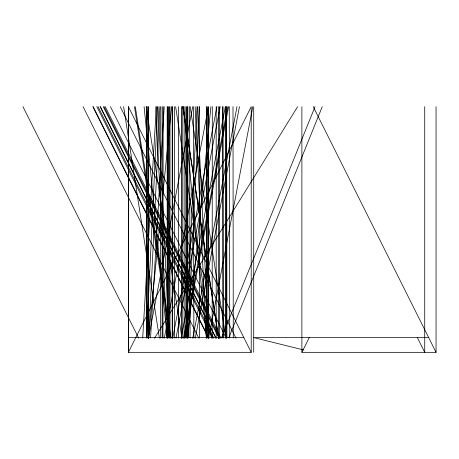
<?xml version="1.0" encoding="UTF-8"?>
<svg xmlns="http://www.w3.org/2000/svg" width="459" height="459" viewBox="0 0 459 459"><rect width="100%" height="100%" fill="white"/><g stroke="black" fill="none" stroke-linecap="round" stroke-linejoin="round"><path stroke-width="0.69" d="M128.377 106.666L128.377 352.334L251.211 352.334L251.211 106.666L128.377 352.334L128.377 106.666L251.211 352.334M160.524 338.013L160.736 106.666M162.945 338.013L163.157 106.666M212.156 338.013L212.293 106.666M218.53 338.013L218.662 106.666M226.648 106.666L226.912 338.013M157.701 106.666L146.536 338.013L146.559 106.666M148.722 338.013L159.887 106.666M185.843 338.013L197.009 106.666M188.029 338.013L199.195 106.666M142.697 338.054L156.353 106.666M150.563 338.054L164.219 106.666M148.469 338.094L171.614 106.666M187.777 338.094L210.922 106.666M148.475 338.26L192.705 106.666M164.282 338.26L208.512 106.666L208.466 338.013L197.324 106.666M172.693 338.26L216.923 106.666M175.963 338.26L220.194 106.666M181.104 338.26L225.335 106.666M183.537 338.26L227.767 106.666M184.375 338.26L228.605 106.666M192.769 338.26L236.999 106.666M195.224 338.26L239.455 106.666M252.823 106.666L208.593 338.26L92.838 106.666M221.582 337.726L315.052 106.666M228.8 337.726L322.27 106.666M436.05 106.666L436.05 352.334L301.89 352.334L309.263 337.594M154.453 338.317L297.621 106.666M128.377 337.594L243.844 337.594M428.677 337.594L253.712 337.594L303.525 349.936M313.216 106.666L436.05 352.334M417.357 337.594L424.724 352.334L424.724 106.666M120.224 106.666L236.006 338.226M110.441 106.666L226.224 338.226M105.254 106.666L221.037 338.226M104.09 106.666L219.872 338.226M103.235 106.666L219.018 338.226M100.395 106.666L216.172 338.226M100.056 106.666L215.839 338.226M98.037 106.666L213.819 338.226M96.866 106.666L212.649 338.226M93.171 106.666L208.954 338.226M83.068 106.666L198.85 338.226M22.95 106.666L138.733 338.226M190.135 106.666L225.903 338.18M182.911 106.666L218.685 338.18M182.837 106.666L218.61 338.18M175.619 106.666L211.387 338.18M146.163 106.666L181.93 338.18M135.313 106.666L171.087 338.18M134.476 106.666L170.249 338.18M123.632 106.666L159.405 338.18M183.405 106.666L206.55 338.094M144.097 106.666L167.242 338.094M195.138 106.666L206.303 338.013M158.016 106.666L169.176 338.013L169.159 106.666M155.831 106.666L166.996 338.013M229.265 106.666L229.747 338.013M222.896 106.666L223.378 338.013M232.994 106.666L233.264 338.013M193.434 106.666L193.864 338.013M189.624 106.666L190.055 338.013M301.89 106.666L301.89 352.334M253.712 106.666L253.712 352.334M226.075 106.666L226.075 338.013M225.742 106.666L225.742 338.013M222.822 106.666L222.822 338.013M219.373 106.666L219.373 338.013M216.189 106.666L216.189 338.013M207.973 106.666L207.973 338.013M206.992 106.666L206.992 338.013M206.498 106.666L206.498 338.013M199.654 106.666L199.654 338.013M187.829 106.666L187.829 338.013M187.341 106.666L187.341 338.013M186.354 106.666L186.354 338.013M185.866 106.666L185.866 338.013M184.116 106.666L184.116 338.013M182.194 106.666L182.194 338.013M181.689 106.666L181.689 338.013M178.419 106.666L178.419 338.013M174.621 106.666L174.621 338.013M172.435 106.666L172.435 338.013M172.188 106.666L172.188 338.013M170.002 106.666L170.002 338.013M168.665 106.666L168.665 338.013M167.684 106.666L167.684 338.013M167.191 106.666L167.191 338.013M162.159 106.666L162.159 338.013M148.521 106.666L148.521 338.013M148.028 106.666L148.028 338.013M147.046 106.666L147.046 338.013"/></g></svg>
